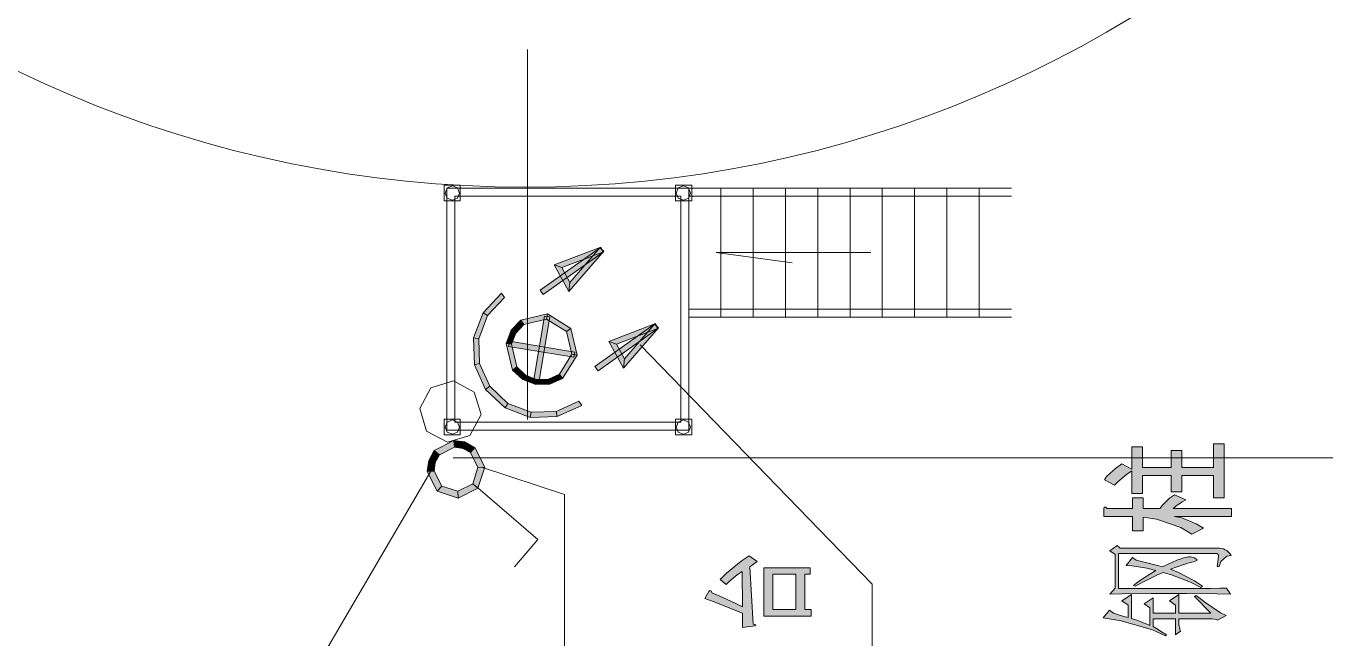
# Model space of a CAD drawing. Header units: millimetres. Extents: x 805 to 6044844, y 120 to 7887884.
# Drawn here: x 5942546 to 5950596, y 7832090 to 7835882 of the extents above; entities that cross this region are included whole.
import ezdxf

# ---------------------------------------------------------------- set-up
doc = ezdxf.new("R2010")
doc.units = ezdxf.units.MM

msp = doc.modelspace()

# ---------------------------------------------------------------- hatches: boundary and pattern name
h = msp.add_hatch(color=0)
h.dxf.hatch_style = 2
h.paths.add_polyline_path([(5945751.4, 7834218.6), (5945732.6, 7834245.4), (5946105.1, 7834510.5), (5946123.9, 7834483.7)])
h = msp.add_hatch(color=0)
h.dxf.hatch_style = 2
h.paths.add_polyline_path([(5946108.8, 7834512.2), (5946120.6, 7834481.6), (5945866.2, 7834385), (5945819.6, 7834402.7)])
h = msp.add_hatch(color=0)
h.dxf.hatch_style = 2
h.paths.add_polyline_path([(5945909.2, 7834236.3), (5945915.6, 7834293.7), (5946101.8, 7834507.9), (5946127.1, 7834486.4)])
h = msp.add_hatch(color=0)
h.dxf.hatch_style = 2
h.paths.add_polyline_path([(5945819.6, 7834402.7), (5945866.2, 7834385), (5945915.6, 7834293.7), (5945909.2, 7834236.3)])
h = msp.add_hatch(color=0)
h.dxf.hatch_style = 2
h.paths.add_polyline_path([(5945492.2, 7834227.7), (5945377.9, 7834105.9), (5945406.3, 7834088.2), (5945511.5, 7834200.9)])
h = msp.add_hatch(color=0)
h.dxf.hatch_style = 2
h.paths.add_polyline_path([(5945377.9, 7834105.9), (5945319.4, 7833949.7), (5945351.6, 7833944.3), (5945406.3, 7834088.2)])
h = msp.add_hatch(color=0)
h.dxf.hatch_style = 2
h.paths.add_polyline_path([(5945777.7, 7834098.4), (5945611.9, 7834060.3), (5945631.2, 7834033.4), (5945772.3, 7834066.2)])
h = msp.add_hatch(color=0)
h.dxf.hatch_style = 2
h.paths.add_polyline_path([(5945724, 7833673.9), (5945691.3, 7833679.2), (5945758.9, 7834085), (5945791.1, 7834079.6)])
h = msp.add_hatch(color=0)
h.dxf.hatch_style = 2
h.paths.add_polyline_path([(5945922.1, 7834008.7), (5945777.7, 7834098.4), (5945772.3, 7834066.2), (5945895.2, 7833989.4)])
h = msp.add_hatch(color=0)
h.dxf.hatch_style = 2
h.paths.add_polyline_path([(5945552.8, 7833996.9), (5945522.2, 7833915.9), (5945554.4, 7833910.5), (5945580.7, 7833979.8)])
h = msp.add_hatch(color=0)
h.dxf.hatch_style = 2
h.paths.add_polyline_path([(5945611.9, 7834060.3), (5945552.8, 7833996.9), (5945580.7, 7833979.8), (5945631.2, 7834033.4)])
h = msp.add_hatch(color=0)
h.dxf.hatch_style = 2
h.paths.add_polyline_path([(5945960.7, 7833842.9), (5945922.1, 7834008.7), (5945895.2, 7833989.4), (5945928, 7833848.3)])
h = msp.add_hatch(color=0)
h.dxf.hatch_style = 2
h.paths.add_polyline_path([(5946090.6, 7833744.7), (5946071.3, 7833771.5), (5946443.7, 7834036.1), (5946463, 7834009.3)])
h = msp.add_hatch(color=0)
h.dxf.hatch_style = 2
h.paths.add_polyline_path([(5946447.5, 7834038.3), (5946459.3, 7834007.7), (5946205.4, 7833911.1), (5946158.2, 7833928.2)])
h = msp.add_hatch(color=0)
h.dxf.hatch_style = 2
h.paths.add_polyline_path([(5946248.4, 7833761.9), (5946254.8, 7833819.3), (5946441, 7834034), (5946465.7, 7834012)])
h = msp.add_hatch(color=0)
h.dxf.hatch_style = 2
h.paths.add_polyline_path([(5945319.4, 7833949.7), (5945324.2, 7833782.8), (5945356.4, 7833790.3), (5945351.6, 7833944.3)])
h = msp.add_hatch(color=0)
h.dxf.hatch_style = 2
h.paths.add_polyline_path([(5945522.2, 7833915.9), (5945560.3, 7833750.1), (5945587.2, 7833769.4), (5945554.4, 7833910.5)])
h = msp.add_hatch(color=0)
h.dxf.hatch_style = 2
h.paths.add_polyline_path([(5945535.7, 7833897.1), (5945541, 7833929.3), (5945946.7, 7833861.7), (5945941.4, 7833829.5)])
h = msp.add_hatch(color=0)
h.dxf.hatch_style = 2
h.paths.add_polyline_path([(5946158.2, 7833928.2), (5946205.4, 7833911.1), (5946254.8, 7833819.3), (5946248.4, 7833761.9)])
h = msp.add_hatch(color=0)
h.dxf.hatch_style = 2
h.paths.add_polyline_path([(5945870.5, 7833698.5), (5945960.7, 7833842.9), (5945928, 7833848.3), (5945851.2, 7833725.4)])
h = msp.add_hatch(color=0)
h.dxf.hatch_style = 2
h.paths.add_polyline_path([(5945324.2, 7833782.8), (5945392.9, 7833630.4), (5945419.7, 7833649.7), (5945356.4, 7833790.3)])
h = msp.add_hatch(color=0)
h.dxf.hatch_style = 2
h.paths.add_polyline_path([(5945560.3, 7833750.1), (5945623.7, 7833691), (5945641.4, 7833718.9), (5945587.2, 7833769.4)])
h = msp.add_hatch(color=0)
h.dxf.hatch_style = 2
h.paths.add_polyline_path([(5945623.7, 7833691), (5945704.7, 7833660.4), (5945710.1, 7833692.6), (5945641.4, 7833718.9)])
h = msp.add_hatch(color=0)
h.dxf.hatch_style = 2
h.paths.add_polyline_path([(5945704.7, 7833660.4), (5945791.6, 7833663.1), (5945784.1, 7833694.8), (5945710.1, 7833692.6)])
h = msp.add_hatch(color=0)
h.dxf.hatch_style = 2
h.paths.add_polyline_path([(5945791.6, 7833663.1), (5945870.5, 7833698.5), (5945851.2, 7833725.4), (5945784.1, 7833694.8)])
h = msp.add_hatch(color=0)
h.dxf.hatch_style = 2
h.paths.add_polyline_path([(5945392.9, 7833630.4), (5945514.7, 7833516.1), (5945532.4, 7833544), (5945419.7, 7833649.7)])
h = msp.add_hatch(color=0)
h.dxf.hatch_style = 2
h.paths.add_polyline_path([(5945514.7, 7833516.1), (5945670.9, 7833457), (5945676.3, 7833489.8), (5945532.4, 7833544)])
h = msp.add_hatch(color=0)
h.dxf.hatch_style = 2
h.paths.add_polyline_path([(5945837.8, 7833462.4), (5945990.2, 7833531.1), (5945970.9, 7833557.9), (5945830.8, 7833494.6)])
h = msp.add_hatch(color=0)
h.dxf.hatch_style = 2
h.paths.add_polyline_path([(5945670.9, 7833457), (5945837.8, 7833462.4), (5945830.8, 7833494.6), (5945676.3, 7833489.8)])
h = msp.add_hatch(color=0)
h.dxf.hatch_style = 2
h.paths.add_polyline_path([(5945075.2, 7833251.5), (5945197, 7833313.7), (5945200.2, 7833271.9), (5945107.4, 7833224.7)])
h = msp.add_hatch(color=0)
h.dxf.hatch_style = 2
h.paths.add_polyline_path([(5945197, 7833313.7), (5945266.2, 7833305.2), (5945253.4, 7833265.4), (5945200.2, 7833271.9)])
h = msp.add_hatch(color=0)
h.dxf.hatch_style = 2
h.paths.add_polyline_path([(5945266.2, 7833305.2), (5945326.9, 7833271.3), (5945299.5, 7833239.1), (5945253.4, 7833265.4)])
h = msp.add_hatch(color=0)
h.dxf.hatch_style = 2
h.paths.add_polyline_path([(5945326.9, 7833271.3), (5945388.6, 7833149.5), (5945346.7, 7833146.3), (5945299.5, 7833239.1)])
h = msp.add_hatch(color=0)
h.dxf.hatch_style = 2
h.paths.add_polyline_path([(5949398.7, 7833126.4), (5949365.9, 7833103.4), (5949312.3, 7833058.3), (5949291.3, 7833036.3), (5949228.5, 7833070.6), (5949242.5, 7833090), (5949296.7, 7833139.9), (5949336.4, 7833169.9), (5949398.7, 7833136.1), (5949398.7, 7833274.6), (5949464.7, 7833274.6), (5949464.7, 7833145.8), (5949641.8, 7833145.8), (5949641.8, 7833252.6), (5949707.8, 7833252.6), (5949707.8, 7833145.8), (5949905.8, 7833145.8), (5949905.8, 7833293.9), (5949971.8, 7833293.9), (5949971.8, 7832958.5), (5949905.8, 7832958.5), (5949905.8, 7833096.9), (5949707.8, 7833096.9), (5949707.8, 7832995), (5949641.8, 7832995), (5949641.8, 7833096.9), (5949464.7, 7833096.9), (5949464.7, 7832985.3), (5949398.7, 7832985.3)])
h = msp.add_hatch(color=0)
h.dxf.hatch_style = 2
h.paths.add_polyline_path([(5945032.8, 7833121.6), (5945041.4, 7833190.8), (5945081.1, 7833178), (5945074.6, 7833124.8)])
h = msp.add_hatch(color=0)
h.dxf.hatch_style = 2
h.paths.add_polyline_path([(5945041.4, 7833190.8), (5945075.2, 7833251.5), (5945107.4, 7833224.7), (5945081.1, 7833178)])
h = msp.add_hatch(color=0)
h.dxf.hatch_style = 2
h.paths.add_polyline_path([(5945094.5, 7832999.8), (5945032.8, 7833121.6), (5945074.6, 7833124.8), (5945121.9, 7833032)])
h = msp.add_hatch(color=0)
h.dxf.hatch_style = 2
h.paths.add_polyline_path([(5945388.6, 7833149.5), (5945346.2, 7833019.6), (5945314.5, 7833046.5), (5945346.7, 7833146.3)])
h = msp.add_hatch(color=0)
h.dxf.hatch_style = 2
h.paths.add_polyline_path([(5945224.4, 7832957.4), (5945094.5, 7832999.8), (5945121.9, 7833032), (5945221.2, 7832999.3)])
h = msp.add_hatch(color=0)
h.dxf.hatch_style = 2
h.paths.add_polyline_path([(5945346.2, 7833019.6), (5945224.4, 7832957.4), (5945221.2, 7832999.3), (5945314.5, 7833046.5)])
h = msp.add_hatch(color=0)
h.dxf.hatch_style = 2
h.paths.add_polyline_path([(5949770.6, 7832734.7), (5949703, 7832774.9), (5949551.6, 7832827.5), (5949468.4, 7832839.3), (5949468.4, 7832754.5), (5949402.4, 7832754.5), (5949402.4, 7832844.2), (5949225.3, 7832844.2), (5949225.3, 7832890.3), (5949226.9, 7832900), (5949237.7, 7832901.6), (5949246.3, 7832893), (5949402.4, 7832893), (5949402.4, 7832958.5), (5949468.4, 7832958.5), (5949468.4, 7832893), (5949572.6, 7832893), (5949588.1, 7832913.4), (5949633.2, 7832956.3), (5949662.7, 7832977.8), (5949732.5, 7832946.1), (5949709.9, 7832933.2), (5949671.8, 7832906.4), (5949655.7, 7832893), (5950016.9, 7832893), (5950016.9, 7832844.2), (5949662.7, 7832844.2), (5949707.8, 7832834.5), (5949798.5, 7832798), (5949843.6, 7832771.2)])
h = msp.add_hatch(color=0)
h.dxf.hatch_style = 2
h.paths.add_polyline_path([(5950010, 7832362.7), (5949928.4, 7832364.4), (5949737.3, 7832365.4), (5949627.8, 7832365.4), (5949518.9, 7832365.4), (5949336.4, 7832364.4), (5949263.4, 7832362.7), (5949294.6, 7832399.2), (5949294.6, 7832608.5), (5949263.4, 7832630.6), (5949308.5, 7832664.4), (5949325.7, 7832647.2), (5949930.5, 7832647.2), (5949942.3, 7832647.2), (5949965.9, 7832642.4), (5949977.2, 7832637.5), (5949988.5, 7832632.7), (5950006.7, 7832614.5), (5950013.7, 7832601), (5949987.4, 7832597.3), (5949950.9, 7832563.5), (5949940.7, 7832532.9), (5949926.8, 7832532.9), (5949932.1, 7832562.4), (5949936.4, 7832596.7), (5949935.4, 7832602.1), (5949934.8, 7832608), (5949925.2, 7832613.4), (5949916.6, 7832613.4), (5949315.5, 7832613.4), (5949315.5, 7832397.1), (5949871.5, 7832397.1), (5949887.1, 7832397.1), (5949943.9, 7832398.2), (5949985.8, 7832399.2)])
h = msp.add_hatch(color=0)
h.dxf.hatch_style = 2
h.paths.add_polyline_path([(5947077.5, 7832564.5), (5947030.8, 7832531.8), (5947051.2, 7832176), (5947063, 7832174.9), (5947068.9, 7832169.5), (5947063, 7832165.8), (5946986.8, 7832155.6), (5946986.8, 7832243.6), (5946928.3, 7832267.8), (5946811.3, 7832313.9), (5946753.4, 7832335.4), (5946776.5, 7832378.3), (5946784, 7832384.8), (5946794.2, 7832380.5), (5946796.8, 7832370.3), (5946845.2, 7832349.9), (5946940.1, 7832306.9), (5946986.8, 7832284.4), (5946984.2, 7832503.4), (5946953.6, 7832480.8), (5946903.6, 7832440), (5946884.9, 7832421.2), (5946846.8, 7832452.4), (5946887.5, 7832492.1), (5946978.2, 7832565.6), (5947028.2, 7832599.4)])
h = msp.add_hatch(color=0)
h.dxf.hatch_style = 2
h.paths.add_polyline_path([(5949409.4, 7832416.4), (5949440.5, 7832439.5), (5949509.8, 7832485.6), (5949548.4, 7832508.7), (5949492.6, 7832522.1), (5949400.3, 7832537.7), (5949364.3, 7832540.4), (5949402.4, 7832589.2), (5949426.6, 7832572.1), (5949475.4, 7832560.8), (5949557, 7832540.4), (5949589.7, 7832530.7), (5949623, 7832547.9), (5949676.7, 7832572.1), (5949697.6, 7832579), (5949718.5, 7832586.5), (5949749.7, 7832593), (5949759.9, 7832592.4), (5949770.6, 7832591.9), (5949786.2, 7832587.6), (5949791.5, 7832583.9), (5949796.4, 7832580.6), (5949801.7, 7832575.8), (5949801.7, 7832574.2), (5949801.7, 7832571), (5949780.8, 7832562.4), (5949759.9, 7832557.6), (5949734.1, 7832550.1), (5949673.5, 7832529.7), (5949638.6, 7832516.2), (5949689, 7832496.4), (5949787.8, 7832444.3), (5949836.6, 7832411.6), (5949825.9, 7832404.1), (5949762, 7832435.7), (5949645.5, 7832481.9), (5949593.5, 7832496.4), (5949558.6, 7832480.8), (5949471.7, 7832438.4), (5949419.6, 7832411.6)])
h = msp.add_hatch(color=0)
h.paths.add_polyline_path([(5947405.4, 7832485.1), (5947373.2, 7832485.1), (5947373.2, 7832266.1), (5947411.3, 7832266.1), (5947411.3, 7832224.8), (5947118.9, 7832224.8), (5947118.9, 7832525.9), (5947405.4, 7832525.9)])
h.paths.add_polyline_path([(5947317.4, 7832266.1), (5947317.4, 7832485.1), (5947174.1, 7832485.1), (5947174.1, 7832266.1)])
h = msp.add_hatch(color=0)
h.dxf.hatch_style = 2
h.paths.add_polyline_path([(5949888.7, 7832243.6), (5949787.8, 7832348.3), (5949798, 7832353.1), (5949857.5, 7832308), (5949949.3, 7832246.3), (5949982.6, 7832229.1), (5949930.5, 7832200.1), (5949921.4, 7832205), (5949895.6, 7832209.8), (5949877.9, 7832209.8), (5949690.6, 7832209.8), (5949690.6, 7832190.5), (5949690.6, 7832174.4), (5949695.5, 7832145.4), (5949700.8, 7832132), (5949669.7, 7832110), (5949669.7, 7832209.8), (5949530.7, 7832209.8), (5949530.7, 7832161), (5949551.6, 7832149.2), (5949593.5, 7832123.4), (5949614.4, 7832110), (5949607.4, 7832103), (5949525.9, 7832141.6), (5949333.2, 7832197.5), (5949222.1, 7832214.6), (5949260.2, 7832263.5), (5949284.4, 7832243.6), (5949303.7, 7832237.7), (5949348.8, 7832224.3), (5949375.1, 7832216.8), (5949375.1, 7832294.6), (5949337, 7832321.4), (5949396, 7832360.6), (5949396, 7832211.9), (5949430.3, 7832200.1), (5949487.8, 7832178.1), (5949510.3, 7832168.5), (5949510.3, 7832278), (5949475.4, 7832302.1), (5949530.7, 7832338.6), (5949530.7, 7832243.6), (5949669.7, 7832243.6), (5949669.7, 7832294.6), (5949631.6, 7832321.4), (5949690.6, 7832360.6), (5949690.6, 7832243.6)])

# ---------------------------------------------------------------- linework, layer by layer
at = {"color": 0, "lineweight": 0}
for points in [[(5945653.7, 7833443.1), (5945653.7, 7835735.8)], [(5945154.1, 7834877.1), (5946653.6, 7834877.1)], [(5945154.1, 7833377.6), (5945154.1, 7834877.1)], [(5945204, 7834827.2), (5946603.6, 7834827.2)], [(5945204, 7833427.5), (5945204, 7834827.2)], [(5946603.6, 7833427.5), (5946603.6, 7834827.2)], [(5946652.5, 7834877.1), (5948652.2, 7834877.1)], [(5946652.5, 7834827.2), (5948652.2, 7834827.2)], [(5946653.6, 7833377.6), (5946653.6, 7834877.1)], [(5946852.7, 7834077.4), (5946852.7, 7834877.1)], [(5947052.3, 7834077.4), (5947052.3, 7834877.1)], [(5947252.5, 7834077.4), (5947252.5, 7834877.1)], [(5947452.7, 7834077.4), (5947452.7, 7834877.1)], [(5947652.3, 7834077.4), (5947652.3, 7834877.1)], [(5947852.5, 7834077.4), (5947852.5, 7834877.1)], [(5948052.7, 7834077.4), (5948052.7, 7834877.1)], [(5948252.3, 7834077.4), (5948252.3, 7834877.1)], [(5948452.5, 7834077.4), (5948452.5, 7834877.1)], [(5947781.1, 7834478.3), (5946823.7, 7834478.3)], [(5946823.7, 7834478.3), (5947293.3, 7834415)], [(5946652.5, 7834127.4), (5948652.2, 7834127.4)], [(5946652.5, 7834077.4), (5948652.2, 7834077.4)], [(5947788.6, 7832423.4), (5946352.5, 7833906.8)], [(5945154.1, 7833377.6), (5946653.6, 7833377.6)], [(5945204, 7833427.5), (5946603.6, 7833427.5)], [(5975306.4, 7833206.9), (5945193.2, 7833206.9)], [(5941888.9, 7827718.9), (5945053.7, 7833123.2)], [(5945882.9, 7832979.9), (5945367.7, 7833147.9)], [(5945330.6, 7833033.1), (5945718.1, 7832700.9)], [(5945882.9, 7825939.2), (5945882.9, 7832979.9)], [(5945718.1, 7832700.9), (5945573.2, 7832531.8)], [(5947788.6, 7830038.4), (5947788.6, 7832423.4)]]:
    msp.add_lwpolyline(points, dxfattribs=at)
for points in [[(5945237.3, 7834799.3), (5945136.9, 7834799.3), (5945136.9, 7834895.9), (5945237.3, 7834895.9)], [(5945237.3, 7834799.3), (5945136.9, 7834799.3), (5945136.9, 7834895.9), (5945237.3, 7834895.9)], [(5945143.3, 7834847), (5945156.2, 7834878.7), (5945188.4, 7834891.6), (5945220.1, 7834878.7), (5945233, 7834847), (5945220.1, 7834815.4), (5945188.4, 7834802), (5945156.2, 7834815.4)], [(5945143.3, 7834847), (5945156.2, 7834878.7), (5945188.4, 7834891.6), (5945220.1, 7834878.7), (5945233, 7834847), (5945220.1, 7834815.4), (5945188.4, 7834802), (5945156.2, 7834815.4)], [(5946570.9, 7834799.3), (5946671.3, 7834799.3), (5946671.3, 7834895.9), (5946570.9, 7834895.9)], [(5946574.7, 7834847), (5946587.5, 7834878.7), (5946619.7, 7834891.6), (5946651.4, 7834878.7), (5946664.3, 7834847), (5946651.4, 7834815.4), (5946619.7, 7834802), (5946587.5, 7834815.4)], [(5945751.4, 7834218.6), (5945732.6, 7834245.4), (5946105.1, 7834510.5), (5946123.9, 7834483.7)], [(5946108.8, 7834512.2), (5946120.6, 7834481.6), (5945866.2, 7834385), (5945819.6, 7834402.7)], [(5945909.2, 7834236.3), (5945915.6, 7834293.7), (5946101.8, 7834507.9), (5946127.1, 7834486.4)], [(5945819.6, 7834402.7), (5945866.2, 7834385), (5945915.6, 7834293.7), (5945909.2, 7834236.3)], [(5945492.2, 7834227.7), (5945377.9, 7834105.9), (5945406.3, 7834088.2), (5945511.5, 7834200.9)], [(5945377.9, 7834105.9), (5945319.4, 7833949.7), (5945351.6, 7833944.3), (5945406.3, 7834088.2)], [(5945777.7, 7834098.4), (5945611.9, 7834060.3), (5945631.2, 7834033.4), (5945772.3, 7834066.2)], [(5945724, 7833673.9), (5945691.3, 7833679.2), (5945758.9, 7834085), (5945791.1, 7834079.6)], [(5945922.1, 7834008.7), (5945777.7, 7834098.4), (5945772.3, 7834066.2), (5945895.2, 7833989.4)], [(5945552.8, 7833996.9), (5945522.2, 7833915.9), (5945554.4, 7833910.5), (5945580.7, 7833979.8)], [(5945611.9, 7834060.3), (5945552.8, 7833996.9), (5945580.7, 7833979.8), (5945631.2, 7834033.4)], [(5945960.7, 7833842.9), (5945922.1, 7834008.7), (5945895.2, 7833989.4), (5945928, 7833848.3)], [(5946090.6, 7833744.7), (5946071.3, 7833771.5), (5946443.7, 7834036.1), (5946463, 7834009.3)], [(5946447.5, 7834038.3), (5946459.3, 7834007.7), (5946205.4, 7833911.1), (5946158.2, 7833928.2)], [(5946248.4, 7833761.9), (5946254.8, 7833819.3), (5946441, 7834034), (5946465.7, 7834012)], [(5945319.4, 7833949.7), (5945324.2, 7833782.8), (5945356.4, 7833790.3), (5945351.6, 7833944.3)], [(5945522.2, 7833915.9), (5945560.3, 7833750.1), (5945587.2, 7833769.4), (5945554.4, 7833910.5)], [(5945535.7, 7833897.1), (5945541, 7833929.3), (5945946.7, 7833861.7), (5945941.4, 7833829.5)], [(5946158.2, 7833928.2), (5946205.4, 7833911.1), (5946254.8, 7833819.3), (5946248.4, 7833761.9)], [(5945870.5, 7833698.5), (5945960.7, 7833842.9), (5945928, 7833848.3), (5945851.2, 7833725.4)], [(5945324.2, 7833782.8), (5945392.9, 7833630.4), (5945419.7, 7833649.7), (5945356.4, 7833790.3)], [(5945560.3, 7833750.1), (5945623.7, 7833691), (5945641.4, 7833718.9), (5945587.2, 7833769.4)], [(5945028.5, 7833372.2), (5945157.3, 7833303.5), (5945296.8, 7833345.9), (5945365.5, 7833474.8), (5945323.1, 7833614.3), (5945194.9, 7833683), (5945055.3, 7833640.6), (5944986.6, 7833511.8)], [(5945623.7, 7833691), (5945704.7, 7833660.4), (5945710.1, 7833692.6), (5945641.4, 7833718.9)], [(5945704.7, 7833660.4), (5945791.6, 7833663.1), (5945784.1, 7833694.8), (5945710.1, 7833692.6)], [(5945791.6, 7833663.1), (5945870.5, 7833698.5), (5945851.2, 7833725.4), (5945784.1, 7833694.8)], [(5945392.9, 7833630.4), (5945514.7, 7833516.1), (5945532.4, 7833544), (5945419.7, 7833649.7)], [(5945514.7, 7833516.1), (5945670.9, 7833457), (5945676.3, 7833489.8), (5945532.4, 7833544)], [(5945837.8, 7833462.4), (5945990.2, 7833531.1), (5945970.9, 7833557.9), (5945830.8, 7833494.6)], [(5945237.3, 7833349.7), (5945136.9, 7833349.7), (5945136.9, 7833445.8), (5945237.3, 7833445.8)], [(5945237.3, 7833349.7), (5945136.9, 7833349.7), (5945136.9, 7833445.8), (5945237.3, 7833445.8)], [(5945143.3, 7833396.9), (5945156.2, 7833428.6), (5945188.4, 7833442), (5945220.1, 7833428.6), (5945233, 7833396.9), (5945220.1, 7833365.3), (5945188.4, 7833352.4), (5945156.2, 7833365.3)], [(5945143.3, 7833396.9), (5945156.2, 7833428.6), (5945188.4, 7833442), (5945220.1, 7833428.6), (5945233, 7833396.9), (5945220.1, 7833365.3), (5945188.4, 7833352.4), (5945156.2, 7833365.3)], [(5945670.9, 7833457), (5945837.8, 7833462.4), (5945830.8, 7833494.6), (5945676.3, 7833489.8)], [(5946570.9, 7833349.7), (5946671.3, 7833349.7), (5946671.3, 7833445.8), (5946570.9, 7833445.8)], [(5946574.7, 7833396.9), (5946587.5, 7833428.6), (5946619.7, 7833442), (5946651.4, 7833428.6), (5946664.3, 7833396.9), (5946651.4, 7833365.3), (5946619.7, 7833352.4), (5946587.5, 7833365.3)], [(5945075.2, 7833251.5), (5945197, 7833313.7), (5945200.2, 7833271.9), (5945107.4, 7833224.7)], [(5945197, 7833313.7), (5945266.2, 7833305.2), (5945253.4, 7833265.4), (5945200.2, 7833271.9)], [(5945266.2, 7833305.2), (5945326.9, 7833271.3), (5945299.5, 7833239.1), (5945253.4, 7833265.4)], [(5945326.9, 7833271.3), (5945388.6, 7833149.5), (5945346.7, 7833146.3), (5945299.5, 7833239.1)], [(5949398.7, 7833126.4), (5949365.9, 7833103.4), (5949312.3, 7833058.3), (5949291.3, 7833036.3), (5949228.5, 7833070.6), (5949242.5, 7833090), (5949296.7, 7833139.9), (5949336.4, 7833169.9), (5949398.7, 7833136.1), (5949398.7, 7833274.6), (5949464.7, 7833274.6), (5949464.7, 7833145.8), (5949641.8, 7833145.8), (5949641.8, 7833252.6), (5949707.8, 7833252.6), (5949707.8, 7833145.8), (5949905.8, 7833145.8), (5949905.8, 7833293.9), (5949971.8, 7833293.9), (5949971.8, 7832958.5), (5949905.8, 7832958.5), (5949905.8, 7833096.9), (5949707.8, 7833096.9), (5949707.8, 7832995), (5949641.8, 7832995), (5949641.8, 7833096.9), (5949464.7, 7833096.9), (5949464.7, 7832985.3), (5949398.7, 7832985.3)], [(5945032.8, 7833121.6), (5945041.4, 7833190.8), (5945081.1, 7833178), (5945074.6, 7833124.8)], [(5945041.4, 7833190.8), (5945075.2, 7833251.5), (5945107.4, 7833224.7), (5945081.1, 7833178)], [(5945094.5, 7832999.8), (5945032.8, 7833121.6), (5945074.6, 7833124.8), (5945121.9, 7833032)], [(5945388.6, 7833149.5), (5945346.2, 7833019.6), (5945314.5, 7833046.5), (5945346.7, 7833146.3)], [(5945224.4, 7832957.4), (5945094.5, 7832999.8), (5945121.9, 7833032), (5945221.2, 7832999.3)], [(5945346.2, 7833019.6), (5945224.4, 7832957.4), (5945221.2, 7832999.3), (5945314.5, 7833046.5)], [(5949770.6, 7832734.7), (5949703, 7832774.9), (5949551.6, 7832827.5), (5949468.4, 7832839.3), (5949468.4, 7832754.5), (5949402.4, 7832754.5), (5949402.4, 7832844.2), (5949225.3, 7832844.2), (5949225.3, 7832890.3), (5949226.9, 7832900), (5949237.7, 7832901.6), (5949246.3, 7832893), (5949402.4, 7832893), (5949402.4, 7832958.5), (5949468.4, 7832958.5), (5949468.4, 7832893), (5949572.6, 7832893), (5949588.1, 7832913.4), (5949633.2, 7832956.3), (5949662.7, 7832977.8), (5949732.5, 7832946.1), (5949709.9, 7832933.2), (5949671.8, 7832906.4), (5949655.7, 7832893), (5950016.9, 7832893), (5950016.9, 7832844.2), (5949662.7, 7832844.2), (5949707.8, 7832834.5), (5949798.5, 7832798), (5949843.6, 7832771.2)], [(5950010, 7832362.7), (5949928.4, 7832364.4), (5949737.3, 7832365.4), (5949627.8, 7832365.4), (5949518.9, 7832365.4), (5949336.4, 7832364.4), (5949263.4, 7832362.7), (5949294.6, 7832399.2), (5949294.6, 7832608.5), (5949263.4, 7832630.6), (5949308.5, 7832664.4), (5949325.7, 7832647.2), (5949930.5, 7832647.2), (5949942.3, 7832647.2), (5949965.9, 7832642.4), (5949977.2, 7832637.5), (5949988.5, 7832632.7), (5950006.7, 7832614.5), (5950013.7, 7832601), (5949987.4, 7832597.3), (5949950.9, 7832563.5), (5949940.7, 7832532.9), (5949926.8, 7832532.9), (5949932.1, 7832562.4), (5949936.4, 7832596.7), (5949935.4, 7832602.1), (5949934.8, 7832608), (5949925.2, 7832613.4), (5949916.6, 7832613.4), (5949315.5, 7832613.4), (5949315.5, 7832397.1), (5949871.5, 7832397.1), (5949887.1, 7832397.1), (5949943.9, 7832398.2), (5949985.8, 7832399.2)], [(5947077.5, 7832564.5), (5947030.8, 7832531.8), (5947051.2, 7832176), (5947063, 7832174.9), (5947068.9, 7832169.5), (5947063, 7832165.8), (5946986.8, 7832155.6), (5946986.8, 7832243.6), (5946928.3, 7832267.8), (5946811.3, 7832313.9), (5946753.4, 7832335.4), (5946776.5, 7832378.3), (5946784, 7832384.8), (5946794.2, 7832380.5), (5946796.8, 7832370.3), (5946845.2, 7832349.9), (5946940.1, 7832306.9), (5946986.8, 7832284.4), (5946984.2, 7832503.4), (5946953.6, 7832480.8), (5946903.6, 7832440), (5946884.9, 7832421.2), (5946846.8, 7832452.4), (5946887.5, 7832492.1), (5946978.2, 7832565.6), (5947028.2, 7832599.4)], [(5949409.4, 7832416.4), (5949440.5, 7832439.5), (5949509.8, 7832485.6), (5949548.4, 7832508.7), (5949492.6, 7832522.1), (5949400.3, 7832537.7), (5949364.3, 7832540.4), (5949402.4, 7832589.2), (5949426.6, 7832572.1), (5949475.4, 7832560.8), (5949557, 7832540.4), (5949589.7, 7832530.7), (5949623, 7832547.9), (5949676.7, 7832572.1), (5949697.6, 7832579), (5949718.5, 7832586.5), (5949749.7, 7832593), (5949759.9, 7832592.4), (5949770.6, 7832591.9), (5949786.2, 7832587.6), (5949791.5, 7832583.9), (5949796.4, 7832580.6), (5949801.7, 7832575.8), (5949801.7, 7832574.2), (5949801.7, 7832571), (5949780.8, 7832562.4), (5949759.9, 7832557.6), (5949734.1, 7832550.1), (5949673.5, 7832529.7), (5949638.6, 7832516.2), (5949689, 7832496.4), (5949787.8, 7832444.3), (5949836.6, 7832411.6), (5949825.9, 7832404.1), (5949762, 7832435.7), (5949645.5, 7832481.9), (5949593.5, 7832496.4), (5949558.6, 7832480.8), (5949471.7, 7832438.4), (5949419.6, 7832411.6)], [(5947405.4, 7832485.1), (5947373.2, 7832485.1), (5947373.2, 7832266.1), (5947411.3, 7832266.1), (5947411.3, 7832224.8), (5947118.9, 7832224.8), (5947118.9, 7832525.9), (5947405.4, 7832525.9)], [(5947317.4, 7832266.1), (5947317.4, 7832485.1), (5947174.1, 7832485.1), (5947174.1, 7832266.1)], [(5949888.7, 7832243.6), (5949787.8, 7832348.3), (5949798, 7832353.1), (5949857.5, 7832308), (5949949.3, 7832246.3), (5949982.6, 7832229.1), (5949930.5, 7832200.1), (5949921.4, 7832205), (5949895.6, 7832209.8), (5949877.9, 7832209.8), (5949690.6, 7832209.8), (5949690.6, 7832190.5), (5949690.6, 7832174.4), (5949695.5, 7832145.4), (5949700.8, 7832132), (5949669.7, 7832110), (5949669.7, 7832209.8), (5949530.7, 7832209.8), (5949530.7, 7832161), (5949551.6, 7832149.2), (5949593.5, 7832123.4), (5949614.4, 7832110), (5949607.4, 7832103), (5949525.9, 7832141.6), (5949333.2, 7832197.5), (5949222.1, 7832214.6), (5949260.2, 7832263.5), (5949284.4, 7832243.6), (5949303.7, 7832237.7), (5949348.8, 7832224.3), (5949375.1, 7832216.8), (5949375.1, 7832294.6), (5949337, 7832321.4), (5949396, 7832360.6), (5949396, 7832211.9), (5949430.3, 7832200.1), (5949487.8, 7832178.1), (5949510.3, 7832168.5), (5949510.3, 7832278), (5949475.4, 7832302.1), (5949530.7, 7832338.6), (5949530.7, 7832243.6), (5949669.7, 7832243.6), (5949669.7, 7832294.6), (5949631.6, 7832321.4), (5949690.6, 7832360.6), (5949690.6, 7832243.6)]]:
    msp.add_lwpolyline(points, close=True, dxfattribs=at)
msp.add_ellipse((5945640.8, 7842126.6), major_axis=(0, 7243), ratio=0.999037, start_param=0, end_param=6.283185, dxfattribs=at)

doc.saveas('drawing.dxf')
